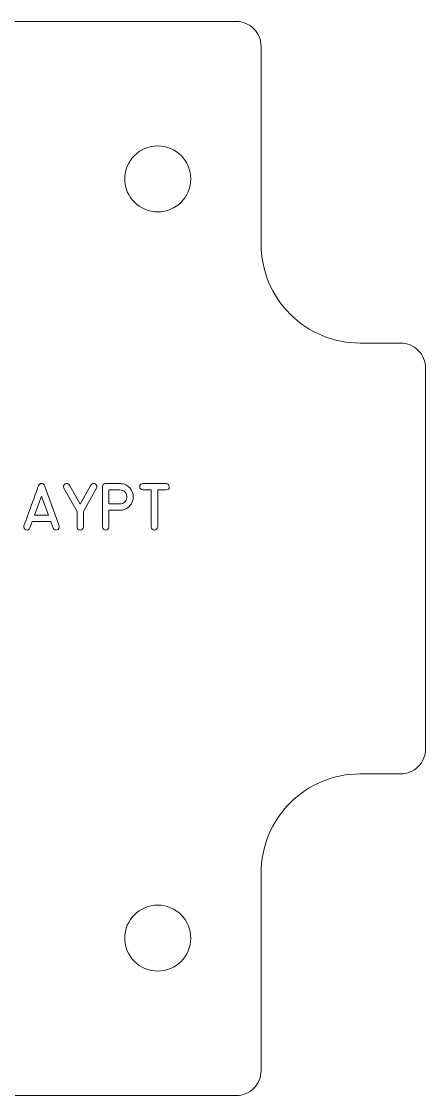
# Model space of a CAD drawing. Header units: millimetres. Extents: x -77 to 69, y -94 to 121.
# Drawn here: x 44.2 to 68.6, y 56.2 to 121.3 of the extents above; entities that cross this region are included whole.
import ezdxf

# ---------------------------------------------------------------- set-up
doc = ezdxf.new("R2010")
doc.units = ezdxf.units.MM
doc.header["$MEASUREMENT"] = 0
doc.layers.add('Cut', color=7, linetype='Continuous')
doc.layers.add('Engrave', color=7, linetype='Continuous', plot=False)

msp = doc.modelspace()

# ---------------------------------------------------------------- linework, layer by layer
at = {"layer": 'Cut', "color": 250, "lineweight": 9}
for centre in [(52.423, 111.7758), (52.423, 65.7758)]:
    msp.add_ellipse(centre, major_axis=(0, 2), ratio=1, dxfattribs=at)
at = {"layer": 'Cut', "lineweight": 9}
msp.add_open_spline([(58.6855, 119.8133), (58.6853, 120.2114), (58.5269, 120.5931), (58.2452, 120.8744), (58.2452, 120.8744), (57.9636, 121.1557), (57.5836, 121.3136), (57.1855, 121.3133), (57.1855, 121.3133), (57.1855, 121.3133), (-64.3395, 121.3133), (-64.3395, 121.3133), (-64.3395, 121.3133), (-64.7375, 121.3131), (-65.1192, 121.1547), (-65.4005, 120.873), (-65.4005, 120.873), (-65.6818, 120.5914), (-65.8397, 120.2114), (-65.8395, 119.8133), (-65.8395, 119.8133), (-65.8395, 119.8133), (-65.8395, 107.8258), (-65.8395, 107.8258), (-65.8395, 107.8258), (-65.8385, 106.2355), (-66.4692, 104.71), (-67.593, 103.5848), (-67.593, 103.5848), (-68.7168, 102.4595), (-70.2492, 101.8268), (-71.8395, 101.8258), (-71.8395, 101.8258), (-71.8395, 101.8258), (-74.302, 101.8258), (-74.302, 101.8258), (-74.302, 101.8258), (-74.7, 101.8256), (-75.0817, 101.6672), (-75.363, 101.3855), (-75.363, 101.3855), (-75.6443, 101.1039), (-75.8022, 100.7239), (-75.802, 100.3258), (-75.802, 100.3258), (-75.802, 100.3258), (-75.802, 77.2258), (-75.802, 77.2258), (-75.802, 77.2258), (-75.8017, 76.8277), (-75.6433, 76.4461), (-75.3617, 76.1648), (-75.3617, 76.1648), (-75.08, 75.8835), (-74.7, 75.7256), (-74.302, 75.7258), (-74.302, 75.7258), (-74.302, 75.7258), (-71.8395, 75.7258), (-71.8395, 75.7258), (-71.8395, 75.7258), (-70.2492, 75.7268), (-68.7236, 75.0961), (-67.5984, 73.9723), (-67.5984, 73.9723), (-66.4732, 72.8485), (-65.8405, 71.3161), (-65.8395, 69.7258), (-65.8395, 69.7258), (-65.8395, 69.7258), (-65.8395, 57.7383), (-65.8395, 57.7383), (-65.8395, 57.7383), (-65.8392, 57.3402), (-65.6808, 56.9586), (-65.3992, 56.6773), (-65.3992, 56.6773), (-65.1175, 56.396), (-64.7375, 56.2381), (-64.3395, 56.2383), (-64.3395, 56.2383), (-64.3395, 56.2383), (57.1855, 56.2383), (57.1855, 56.2383), (57.1855, 56.2383), (57.5836, 56.2386), (57.9653, 56.397), (58.2466, 56.6786), (58.2466, 56.6786), (58.5279, 56.9603), (58.6858, 57.3402), (58.6855, 57.7383), (58.6855, 57.7383), (58.6855, 57.7383), (58.6855, 69.7258), (58.6855, 69.7258), (58.6855, 69.7258), (58.6845, 71.3161), (59.3153, 72.8417), (60.4391, 73.9669), (60.4391, 73.9669), (61.5629, 75.0921), (63.0952, 75.7248), (64.6855, 75.7258), (64.6855, 75.7258), (64.6855, 75.7258), (67.148, 75.7258), (67.148, 75.7258), (67.148, 75.7258), (67.5461, 75.7261), (67.9278, 75.8845), (68.2091, 76.1661), (68.2091, 76.1661), (68.4904, 76.4478), (68.6483, 76.8277), (68.648, 77.2258), (68.648, 77.2258), (68.648, 77.2258), (68.648, 100.3258), (68.648, 100.3258), (68.648, 100.3258), (68.6478, 100.7239), (68.4894, 101.1056), (68.2077, 101.3869), (68.2077, 101.3869), (67.9261, 101.6682), (67.5461, 101.8261), (67.148, 101.8258), (67.148, 101.8258), (67.148, 101.8258), (64.6855, 101.8258), (64.6855, 101.8258), (64.6855, 101.8258), (63.0952, 101.8248), (61.5697, 102.4556), (60.4445, 103.5794), (60.4445, 103.5794), (59.3192, 104.7032), (58.6865, 106.2355), (58.6855, 107.8258), (58.6855, 107.8258), (58.6855, 107.8258), (58.6855, 119.8133), (58.6855, 119.8133)], degree=3, knots=[0, 0, 0, 0, 0.027027, 0.027027, 0.027027, 0.027027, 0.0540541, 0.0540541, 0.0540541, 0.0540541, 0.0810811, 0.0810811, 0.0810811, 0.0810811, 0.1081081, 0.1081081, 0.1081081, 0.1081081, 0.1351351, 0.1351351, 0.1351351, 0.1351351, 0.1621622, 0.1621622, 0.1621622, 0.1621622, 0.1891892, 0.1891892, 0.1891892, 0.1891892, 0.2162162, 0.2162162, 0.2162162, 0.2162162, 0.2432432, 0.2432432, 0.2432432, 0.2432432, 0.2702703, 0.2702703, 0.2702703, 0.2702703, 0.2972973, 0.2972973, 0.2972973, 0.2972973, 0.3243243, 0.3243243, 0.3243243, 0.3243243, 0.3513514, 0.3513514, 0.3513514, 0.3513514, 0.3783784, 0.3783784, 0.3783784, 0.3783784, 0.4054054, 0.4054054, 0.4054054, 0.4054054, 0.4324324, 0.4324324, 0.4324324, 0.4324324, 0.4594595, 0.4594595, 0.4594595, 0.4594595, 0.4864865, 0.4864865, 0.4864865, 0.4864865, 0.5135135, 0.5135135, 0.5135135, 0.5135135, 0.5405405, 0.5405405, 0.5405405, 0.5405405, 0.5675676, 0.5675676, 0.5675676, 0.5675676, 0.5945946, 0.5945946, 0.5945946, 0.5945946, 0.6216216, 0.6216216, 0.6216216, 0.6216216, 0.6486486, 0.6486486, 0.6486486, 0.6486486, 0.6756757, 0.6756757, 0.6756757, 0.6756757, 0.7027027, 0.7027027, 0.7027027, 0.7027027, 0.7297297, 0.7297297, 0.7297297, 0.7297297, 0.7567568, 0.7567568, 0.7567568, 0.7567568, 0.7837838, 0.7837838, 0.7837838, 0.7837838, 0.8108108, 0.8108108, 0.8108108, 0.8108108, 0.8378378, 0.8378378, 0.8378378, 0.8378378, 0.8648649, 0.8648649, 0.8648649, 0.8648649, 0.8918919, 0.8918919, 0.8918919, 0.8918919, 0.9189189, 0.9189189, 0.9189189, 0.9189189, 0.9459459, 0.9459459, 0.9459459, 0.9459459, 1, 1, 1, 1], dxfattribs=at)
at = {"layer": 'Engrave', "color": 240, "lineweight": 9}
for points, knots in [([(44.3182, 90.7632), (44.4649, 91.1686), (44.6122, 91.5736), (44.7594, 91.9781), (44.7594, 91.9781), (44.9071, 92.3826), (45.0548, 92.7876), (45.2025, 93.1926), (45.2025, 93.1926), (45.233, 93.2763), (45.2932, 93.3187), (45.3831, 93.3196), (45.3831, 93.3196), (45.4734, 93.3205), (45.5341, 93.2782), (45.5651, 93.1926), (45.5651, 93.1926), (45.5651, 93.1926), (46.4485, 90.7566), (46.4485, 90.7566), (46.4485, 90.7566), (46.4757, 90.6268), (46.4362, 90.5435), (46.3299, 90.5059), (46.3299, 90.5059), (46.2232, 90.4678), (46.1413, 90.5068), (46.083, 90.6216), (46.083, 90.6216), (46.083, 90.6216), (45.9414, 91.0157), (45.9414, 91.0157), (45.9414, 91.0157), (45.9414, 91.0157), (44.8182, 91.0157), (44.8182, 91.0157), (44.8182, 91.0157), (44.8182, 91.0157), (44.6804, 90.631), (44.6804, 90.631), (44.6804, 90.631), (44.6216, 90.5153), (44.5378, 90.4776), (44.4297, 90.5176), (44.4297, 90.5176), (44.321, 90.5571), (44.2838, 90.6395), (44.3182, 90.7632)], [0, 0, 0, 0, 0.0769231, 0.0769231, 0.0769231, 0.0769231, 0.1538462, 0.1538462, 0.1538462, 0.1538462, 0.2307692, 0.2307692, 0.2307692, 0.2307692, 0.3076923, 0.3076923, 0.3076923, 0.3076923, 0.3846154, 0.3846154, 0.3846154, 0.3846154, 0.4615385, 0.4615385, 0.4615385, 0.4615385, 0.5384615, 0.5384615, 0.5384615, 0.5384615, 0.6153846, 0.6153846, 0.6153846, 0.6153846, 0.6923077, 0.6923077, 0.6923077, 0.6923077, 0.7692308, 0.7692308, 0.7692308, 0.7692308, 0.8461538, 0.8461538, 0.8461538, 0.8461538, 1, 1, 1, 1]), ([(48.3709, 93.2189), (48.4424, 93.3267), (48.5289, 93.3521), (48.6305, 93.2961), (48.6305, 93.2961), (48.7321, 93.2401), (48.758, 93.1526), (48.7086, 93.0331), (48.7086, 93.0331), (48.7086, 93.0331), (47.916, 91.6178), (47.916, 91.6178), (47.916, 91.6178), (47.916, 91.6178), (47.916, 90.6959), (47.916, 90.6959), (47.916, 90.6959), (47.9076, 90.5656), (47.8436, 90.5002), (47.7237, 90.5002), (47.7237, 90.5002), (47.6037, 90.5002), (47.5397, 90.5656), (47.5318, 90.6959), (47.5318, 90.6959), (47.5318, 90.6959), (47.5318, 91.6178), (47.5318, 91.6178), (47.5318, 91.6178), (47.5318, 91.6178), (46.7406, 93.0331), (46.7406, 93.0331), (46.7406, 93.0331), (46.6917, 93.1517), (46.7166, 93.2387), (46.8149, 93.2942), (46.8149, 93.2942), (46.9132, 93.3497), (47.0012, 93.3248), (47.0783, 93.2189), (47.0783, 93.2189), (47.0783, 93.2189), (47.7246, 92.0642), (47.7246, 92.0642), (47.7246, 92.0642), (47.7246, 92.0642), (48.3709, 93.2189), (48.3709, 93.2189)], [0, 0, 0, 0, 0.0769231, 0.0769231, 0.0769231, 0.0769231, 0.1538462, 0.1538462, 0.1538462, 0.1538462, 0.2307692, 0.2307692, 0.2307692, 0.2307692, 0.3076923, 0.3076923, 0.3076923, 0.3076923, 0.3846154, 0.3846154, 0.3846154, 0.3846154, 0.4615385, 0.4615385, 0.4615385, 0.4615385, 0.5384615, 0.5384615, 0.5384615, 0.5384615, 0.6153846, 0.6153846, 0.6153846, 0.6153846, 0.6923077, 0.6923077, 0.6923077, 0.6923077, 0.7692308, 0.7692308, 0.7692308, 0.7692308, 0.8461538, 0.8461538, 0.8461538, 0.8461538, 1, 1, 1, 1]), ([(50.1305, 93.3196), (50.1305, 93.3196), (50.1569, 93.3196), (50.1569, 93.3196), (50.1569, 93.3196), (50.2745, 93.3111), (50.3827, 93.2848), (50.4819, 93.2396), (50.4819, 93.2396), (50.6719, 93.1507), (50.8065, 93.004), (50.8855, 92.7998), (50.8855, 92.7998), (50.9645, 92.5962), (50.9636, 92.3972), (50.8831, 92.2034), (50.8831, 92.2034), (50.8177, 92.0501), (50.7213, 91.9297), (50.5934, 91.8431), (50.5934, 91.8431), (50.4659, 91.7561), (50.3201, 91.7077), (50.1569, 91.6978), (50.1569, 91.6978), (50.1569, 91.6978), (50.1305, 91.6964), (50.1305, 91.6964), (50.1305, 91.6964), (50.1305, 91.6964), (49.4607, 91.6964), (49.4607, 91.6964), (49.4607, 91.6964), (49.4607, 91.6964), (49.4607, 90.6917), (49.4607, 90.6917), (49.4607, 90.6917), (49.4443, 90.5623), (49.3789, 90.4974), (49.2651, 90.4974), (49.2651, 90.4974), (49.1512, 90.4974), (49.0863, 90.5623), (49.0708, 90.6917), (49.0708, 90.6917), (49.0708, 90.6917), (49.0708, 93.1267), (49.0708, 93.1267), (49.0708, 93.1267), (49.0844, 93.2406), (49.1451, 93.305), (49.2528, 93.3196), (49.2528, 93.3196), (49.2528, 93.3196), (49.2651, 93.3196), (49.2651, 93.3196), (49.2651, 93.3196), (49.2651, 93.3196), (50.1305, 93.3196), (50.1305, 93.3196)], [0, 0, 0, 0, 0.0625, 0.0625, 0.0625, 0.0625, 0.125, 0.125, 0.125, 0.125, 0.1875, 0.1875, 0.1875, 0.1875, 0.25, 0.25, 0.25, 0.25, 0.3125, 0.3125, 0.3125, 0.3125, 0.375, 0.375, 0.375, 0.375, 0.4375, 0.4375, 0.4375, 0.4375, 0.5, 0.5, 0.5, 0.5, 0.5625, 0.5625, 0.5625, 0.5625, 0.625, 0.625, 0.625, 0.625, 0.6875, 0.6875, 0.6875, 0.6875, 0.75, 0.75, 0.75, 0.75, 0.8125, 0.8125, 0.8125, 0.8125, 0.875, 0.875, 0.875, 0.875, 1, 1, 1, 1]), ([(52.0332, 90.6903), (52.0332, 90.6903), (52.0332, 92.9311), (52.0332, 92.9311), (52.0332, 92.9311), (52.0332, 92.9311), (51.5276, 92.9311), (51.5276, 92.9311), (51.5276, 92.9311), (51.3991, 92.941), (51.3347, 93.0059), (51.3352, 93.1244), (51.3352, 93.1244), (51.3356, 93.2434), (51.4001, 93.3088), (51.5276, 93.3196), (51.5276, 93.3196), (51.5276, 93.3196), (52.9264, 93.3196), (52.9264, 93.3196), (52.9264, 93.3196), (53.0529, 93.3097), (53.1169, 93.2443), (53.1174, 93.1244), (53.1174, 93.1244), (53.1179, 93.0049), (53.0539, 92.94), (52.9264, 92.9311), (52.9264, 92.9311), (52.9264, 92.9311), (52.4222, 92.9311), (52.4222, 92.9311), (52.4222, 92.9311), (52.4222, 92.9311), (52.4222, 90.6903), (52.4222, 90.6903), (52.4222, 90.6903), (52.401, 90.56), (52.3333, 90.4955), (52.2185, 90.4974), (52.2185, 90.4974), (52.1042, 90.4993), (52.0426, 90.5637), (52.0332, 90.6903)], [0, 0, 0, 0, 0.0833333, 0.0833333, 0.0833333, 0.0833333, 0.1666667, 0.1666667, 0.1666667, 0.1666667, 0.25, 0.25, 0.25, 0.25, 0.3333333, 0.3333333, 0.3333333, 0.3333333, 0.4166667, 0.4166667, 0.4166667, 0.4166667, 0.5, 0.5, 0.5, 0.5, 0.5833333, 0.5833333, 0.5833333, 0.5833333, 0.6666667, 0.6666667, 0.6666667, 0.6666667, 0.75, 0.75, 0.75, 0.75, 0.8333333, 0.8333333, 0.8333333, 0.8333333, 1, 1, 1, 1]), ([(45.8008, 91.4029), (45.8008, 91.4029), (45.3817, 92.5604), (45.3817, 92.5604), (45.3817, 92.5604), (45.3817, 92.5604), (44.9602, 91.4029), (44.9602, 91.4029), (44.9602, 91.4029), (44.9602, 91.4029), (45.8008, 91.4029), (45.8008, 91.4029)], [0, 0, 0, 0, 0.25, 0.25, 0.25, 0.25, 0.5, 0.5, 0.5, 0.5, 1, 1, 1, 1]), ([(45.3817, 92.5604), (45.3817, 92.5604), (45.8008, 91.4029), (45.8008, 91.4029), (45.8008, 91.4029), (45.8008, 91.4029), (45.3817, 92.5604), (45.3817, 92.5604)], [0, 0, 0, 0, 0.3333333, 0.3333333, 0.3333333, 0.3333333, 1, 1, 1, 1]), ([(50.1305, 92.9311), (50.1305, 92.9311), (49.4607, 92.9311), (49.4607, 92.9311), (49.4607, 92.9311), (49.4607, 92.9311), (49.4607, 92.0863), (49.4607, 92.0863), (49.4607, 92.0863), (49.4607, 92.0863), (50.1305, 92.0863), (50.1305, 92.0863), (50.1305, 92.0863), (50.2354, 92.0863), (50.3276, 92.1211), (50.4081, 92.1912), (50.4081, 92.1912), (50.4885, 92.2608), (50.5355, 92.3483), (50.5496, 92.4527), (50.5496, 92.4527), (50.5661, 92.5797), (50.5318, 92.6912), (50.4476, 92.7871), (50.4476, 92.7871), (50.3629, 92.8831), (50.2571, 92.9311), (50.1305, 92.9311)], [0, 0, 0, 0, 0.125, 0.125, 0.125, 0.125, 0.25, 0.25, 0.25, 0.25, 0.375, 0.375, 0.375, 0.375, 0.5, 0.5, 0.5, 0.5, 0.625, 0.625, 0.625, 0.625, 0.75, 0.75, 0.75, 0.75, 1, 1, 1, 1])]:
    msp.add_open_spline(points, degree=3, knots=knots, dxfattribs=at)

doc.saveas('drawing.dxf')
